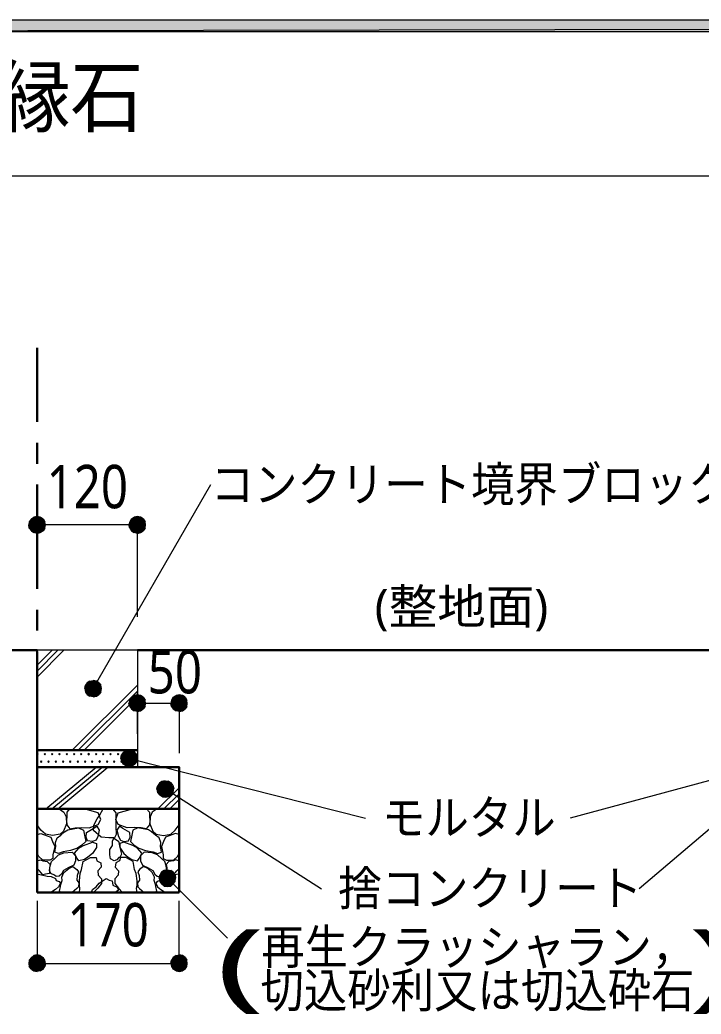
# Model space of a CAD drawing. Header units: millimetres. Extents: x 0 to 420, y 0 to 297.
# Drawn here: x 46.7 to 87.5, y 66.8 to 126.3 of the extents above; entities that cross this region are included whole.
import ezdxf
from ezdxf.enums import TextEntityAlignment as Align

# ---------------------------------------------------------------- set-up
doc = ezdxf.new("R2010")
doc.units = ezdxf.units.MM
doc.styles.add('kst32b', font='NotoSansJP-Variable.ttf')

msp = doc.modelspace()

# ---------------------------------------------------------------- hatches: boundary and pattern name
h = msp.add_hatch(color=7)
h.paths.add_polyline_path([(394.166, 125.645), (394.166, 126.344), (26.183, 125.645), (394.166, 125.645)])
h.paths.add_polyline_path([(394.166, 126.344), (26.183, 125.645), (26.183, 126.344), (394.166, 126.344)])
h = msp.add_hatch(color=7)
h.paths.add_polyline_path([(47.773, 96.605), (47.583, 96.562), (47.773, 96.097), (47.773, 96.605)])
h.paths.add_polyline_path([(47.583, 96.562), (47.773, 96.097), (47.435, 96.456), (47.583, 96.562)])
h.paths.add_polyline_path([(47.773, 96.097), (47.435, 96.456), (47.307, 96.287), (47.773, 96.097)])
for points in [[(47.964, 96.562), (47.773, 96.605), (47.773, 96.097), (47.964, 96.562)], [(53.975, 96.562), (53.785, 96.605), (53.785, 96.097), (53.975, 96.562)], [(50.673, 86.085), (50.779, 85.937), (51.139, 86.296), (50.673, 86.085)], [(53.975, 85.873), (53.785, 85.915), (53.785, 85.407), (53.975, 85.873)], [(56.473, 85.873), (56.282, 85.915), (56.282, 85.407), (56.473, 85.873)], [(47.794, 82.402), (47.773, 82.381), (47.752, 82.359), (47.773, 82.338), (47.794, 82.317), (47.816, 82.338), (47.837, 82.359), (47.816, 82.381), (47.794, 82.402)], [(48.239, 82.402), (48.218, 82.381), (48.196, 82.359), (48.218, 82.338), (48.239, 82.317), (48.26, 82.338), (48.281, 82.359), (48.26, 82.381), (48.239, 82.402)], [(48.683, 82.402), (48.662, 82.381), (48.641, 82.359), (48.662, 82.338), (48.683, 82.317), (48.705, 82.338), (48.726, 82.359), (48.705, 82.381), (48.683, 82.402)], [(49.107, 82.402), (49.086, 82.381), (49.064, 82.359), (49.086, 82.338), (49.107, 82.317), (49.128, 82.338), (49.149, 82.359), (49.128, 82.381), (49.107, 82.402)], [(49.551, 82.402), (49.53, 82.381), (49.509, 82.359), (49.53, 82.338), (49.551, 82.317), (49.572, 82.338), (49.594, 82.359), (49.572, 82.381), (49.551, 82.402)], [(49.996, 82.402), (49.975, 82.381), (49.953, 82.359), (49.975, 82.338), (49.996, 82.317), (50.017, 82.338), (50.038, 82.359), (50.017, 82.381), (49.996, 82.402)], [(50.419, 82.402), (50.398, 82.381), (50.377, 82.359), (50.398, 82.338), (50.419, 82.317), (50.44, 82.338), (50.461, 82.359), (50.44, 82.381), (50.419, 82.402)], [(50.864, 82.402), (50.842, 82.381), (50.821, 82.359), (50.842, 82.338), (50.864, 82.317), (50.885, 82.338), (50.906, 82.359), (50.885, 82.381), (50.864, 82.402)], [(51.308, 82.402), (51.287, 82.381), (51.266, 82.359), (51.287, 82.338), (51.308, 82.317), (51.329, 82.338), (51.35, 82.359), (51.329, 82.381), (51.308, 82.402)], [(51.731, 82.402), (51.71, 82.381), (51.689, 82.359), (51.71, 82.338), (51.731, 82.317), (51.753, 82.338), (51.774, 82.359), (51.753, 82.381), (51.731, 82.402)], [(52.176, 82.402), (52.155, 82.381), (52.134, 82.359), (52.155, 82.338), (52.176, 82.317), (52.197, 82.338), (52.218, 82.359), (52.197, 82.381), (52.176, 82.402)], [(52.62, 82.402), (52.599, 82.381), (52.578, 82.359), (52.599, 82.338), (52.62, 82.317), (52.641, 82.338), (52.663, 82.359), (52.641, 82.381), (52.62, 82.402)], [(53.107, 82.571), (52.938, 82.465), (53.298, 82.105), (53.107, 82.571)], [(53.044, 82.402), (53.023, 82.381), (53.001, 82.359), (53.023, 82.338), (53.044, 82.317), (53.065, 82.338), (53.086, 82.359), (53.065, 82.381), (53.044, 82.402)], [(53.488, 82.402), (53.467, 82.381), (53.446, 82.359), (53.467, 82.338), (53.488, 82.317), (53.509, 82.338), (53.53, 82.359), (53.509, 82.381), (53.488, 82.402)], [(48.027, 81.957), (48.006, 81.936), (47.985, 81.915), (48.006, 81.894), (48.027, 81.873), (48.048, 81.894), (48.07, 81.915), (48.048, 81.936), (48.027, 81.957)], [(48.45, 81.957), (48.429, 81.936), (48.408, 81.915), (48.429, 81.894), (48.45, 81.873), (48.472, 81.894), (48.493, 81.915), (48.472, 81.936), (48.45, 81.957)], [(48.895, 81.957), (48.874, 81.936), (48.853, 81.915), (48.874, 81.894), (48.895, 81.873), (48.916, 81.894), (48.937, 81.915), (48.916, 81.936), (48.895, 81.957)], [(49.339, 81.957), (49.318, 81.936), (49.297, 81.915), (49.318, 81.894), (49.339, 81.873), (49.361, 81.894), (49.382, 81.915), (49.361, 81.936), (49.339, 81.957)], [(49.763, 81.957), (49.742, 81.936), (49.721, 81.915), (49.742, 81.894), (49.763, 81.873), (49.784, 81.894), (49.805, 81.915), (49.784, 81.936), (49.763, 81.957)], [(50.207, 81.957), (50.186, 81.936), (50.165, 81.915), (50.186, 81.894), (50.207, 81.873), (50.229, 81.894), (50.25, 81.915), (50.229, 81.936), (50.207, 81.957)], [(50.652, 81.957), (50.631, 81.936), (50.61, 81.915), (50.631, 81.894), (50.652, 81.873), (50.673, 81.894), (50.694, 81.915), (50.673, 81.936), (50.652, 81.957)], [(51.075, 81.957), (51.054, 81.936), (51.033, 81.915), (51.054, 81.894), (51.075, 81.873), (51.096, 81.894), (51.118, 81.915), (51.096, 81.936), (51.075, 81.957)], [(51.52, 81.957), (51.498, 81.936), (51.477, 81.915), (51.498, 81.894), (51.52, 81.873), (51.541, 81.894), (51.562, 81.915), (51.541, 81.936), (51.52, 81.957)], [(51.964, 81.957), (51.943, 81.936), (51.922, 81.915), (51.943, 81.894), (51.964, 81.873), (51.985, 81.894), (52.007, 81.915), (51.985, 81.936), (51.964, 81.957)], [(52.387, 81.957), (52.366, 81.936), (52.345, 81.915), (52.366, 81.894), (52.387, 81.873), (52.409, 81.894), (52.43, 81.915), (52.409, 81.936), (52.387, 81.957)], [(52.832, 81.957), (52.811, 81.936), (52.79, 81.915), (52.811, 81.894), (52.832, 81.873), (52.853, 81.894), (52.874, 81.915), (52.853, 81.936), (52.832, 81.957)], [(53.277, 81.957), (53.255, 81.936), (53.234, 81.915), (53.255, 81.894), (53.277, 81.873), (53.298, 81.894), (53.319, 81.915), (53.298, 81.936), (53.277, 81.957)], [(53.7, 81.957), (53.679, 81.936), (53.657, 81.915), (53.679, 81.894), (53.7, 81.873), (53.721, 81.894), (53.742, 81.915), (53.721, 81.936), (53.7, 81.957)], [(55.245, 80.73), (55.097, 80.624), (55.457, 80.285), (55.245, 80.73)], [(55.393, 75.396), (55.224, 75.29), (55.584, 74.93), (55.393, 75.396)], [(47.307, 70.019), (47.286, 69.829), (47.773, 69.829), (47.307, 70.019)], [(56.748, 69.638), (56.769, 69.829), (56.282, 69.829), (56.748, 69.638)]]:
    msp.add_hatch(color=7).paths.add_polyline_path(points)
h = msp.add_hatch(color=7)
h.paths.add_polyline_path([(48.281, 96.097), (48.239, 96.287), (47.773, 96.097), (48.281, 96.097)])
h.paths.add_polyline_path([(48.239, 96.287), (47.773, 96.097), (48.133, 96.456), (48.239, 96.287)])
h.paths.add_polyline_path([(47.773, 96.097), (48.133, 96.456), (47.964, 96.562), (47.773, 96.097)])
h = msp.add_hatch(color=7)
h.paths.add_polyline_path([(53.785, 96.605), (53.594, 96.562), (53.785, 96.097), (53.785, 96.605)])
h.paths.add_polyline_path([(53.594, 96.562), (53.785, 96.097), (53.425, 96.456), (53.594, 96.562)])
h.paths.add_polyline_path([(53.785, 96.097), (53.425, 96.456), (53.319, 96.287), (53.785, 96.097)])
h = msp.add_hatch(color=7)
h.paths.add_polyline_path([(54.271, 96.097), (54.25, 96.287), (53.785, 96.097), (54.271, 96.097)])
h.paths.add_polyline_path([(54.25, 96.287), (53.785, 96.097), (54.123, 96.456), (54.25, 96.287)])
h.paths.add_polyline_path([(53.785, 96.097), (54.123, 96.456), (53.975, 96.562), (53.785, 96.097)])
h = msp.add_hatch(color=7)
h.paths.add_polyline_path([(47.307, 96.287), (47.286, 96.097), (47.773, 96.097), (47.307, 96.287)])
h.paths.add_polyline_path([(47.286, 96.097), (47.773, 96.097), (47.307, 95.906), (47.286, 96.097)])
h.paths.add_polyline_path([(47.773, 96.097), (47.307, 95.906), (47.435, 95.737), (47.773, 96.097)])
h = msp.add_hatch(color=7)
h.paths.add_polyline_path([(47.435, 95.737), (47.583, 95.631), (47.773, 96.097), (47.435, 95.737)])
h.paths.add_polyline_path([(47.583, 95.631), (47.773, 96.097), (47.773, 95.589), (47.583, 95.631)])
h.paths.add_polyline_path([(47.773, 96.097), (47.773, 95.589), (47.964, 95.631), (47.773, 96.097)])
h = msp.add_hatch(color=7)
h.paths.add_polyline_path([(47.964, 95.631), (48.133, 95.737), (47.773, 96.097), (47.964, 95.631)])
h.paths.add_polyline_path([(48.133, 95.737), (47.773, 96.097), (48.239, 95.906), (48.133, 95.737)])
h.paths.add_polyline_path([(47.773, 96.097), (48.239, 95.906), (48.281, 96.097), (47.773, 96.097)])
h = msp.add_hatch(color=7)
h.paths.add_polyline_path([(53.319, 96.287), (53.277, 96.097), (53.785, 96.097), (53.319, 96.287)])
h.paths.add_polyline_path([(53.277, 96.097), (53.785, 96.097), (53.319, 95.906), (53.277, 96.097)])
h.paths.add_polyline_path([(53.785, 96.097), (53.319, 95.906), (53.425, 95.737), (53.785, 96.097)])
h = msp.add_hatch(color=7)
h.paths.add_polyline_path([(53.425, 95.737), (53.594, 95.631), (53.785, 96.097), (53.425, 95.737)])
h.paths.add_polyline_path([(53.594, 95.631), (53.785, 96.097), (53.785, 95.589), (53.594, 95.631)])
h.paths.add_polyline_path([(53.785, 96.097), (53.785, 95.589), (53.975, 95.631), (53.785, 96.097)])
h = msp.add_hatch(color=7)
h.paths.add_polyline_path([(53.975, 95.631), (54.123, 95.737), (53.785, 96.097), (53.975, 95.631)])
h.paths.add_polyline_path([(54.123, 95.737), (53.785, 96.097), (54.25, 95.906), (54.123, 95.737)])
h.paths.add_polyline_path([(53.785, 96.097), (54.25, 95.906), (54.271, 96.097), (53.785, 96.097)])
h = msp.add_hatch(color=7)
h.paths.add_polyline_path([(50.779, 86.635), (50.673, 86.487), (51.139, 86.296), (50.779, 86.635)])
h.paths.add_polyline_path([(50.673, 86.487), (51.139, 86.296), (50.631, 86.296), (50.673, 86.487)])
h.paths.add_polyline_path([(51.139, 86.296), (50.631, 86.296), (50.673, 86.085), (51.139, 86.296)])
h = msp.add_hatch(color=7)
h.paths.add_polyline_path([(51.329, 86.741), (51.139, 86.783), (51.139, 86.296), (51.329, 86.741)])
h.paths.add_polyline_path([(51.139, 86.783), (51.139, 86.296), (50.927, 86.741), (51.139, 86.783)])
h.paths.add_polyline_path([(51.139, 86.296), (50.927, 86.741), (50.779, 86.635), (51.139, 86.296)])
h = msp.add_hatch(color=7)
h.paths.add_polyline_path([(51.625, 86.296), (51.583, 86.487), (51.139, 86.296), (51.625, 86.296)])
h.paths.add_polyline_path([(51.583, 86.487), (51.139, 86.296), (51.477, 86.635), (51.583, 86.487)])
h.paths.add_polyline_path([(51.139, 86.296), (51.477, 86.635), (51.329, 86.741), (51.139, 86.296)])
h = msp.add_hatch(color=7)
h.paths.add_polyline_path([(50.779, 85.937), (50.927, 85.831), (51.139, 86.296), (50.779, 85.937)])
h.paths.add_polyline_path([(50.927, 85.831), (51.139, 86.296), (51.139, 85.788), (50.927, 85.831)])
h.paths.add_polyline_path([(51.139, 86.296), (51.139, 85.788), (51.329, 85.831), (51.139, 86.296)])
h = msp.add_hatch(color=7)
h.paths.add_polyline_path([(51.329, 85.831), (51.477, 85.937), (51.139, 86.296), (51.329, 85.831)])
h.paths.add_polyline_path([(51.477, 85.937), (51.139, 86.296), (51.583, 86.085), (51.477, 85.937)])
h.paths.add_polyline_path([(51.139, 86.296), (51.583, 86.085), (51.625, 86.296), (51.139, 86.296)])
h = msp.add_hatch(color=7)
h.paths.add_polyline_path([(53.785, 85.915), (53.594, 85.873), (53.785, 85.407), (53.785, 85.915)])
h.paths.add_polyline_path([(53.594, 85.873), (53.785, 85.407), (53.425, 85.767), (53.594, 85.873)])
h.paths.add_polyline_path([(53.785, 85.407), (53.425, 85.767), (53.319, 85.598), (53.785, 85.407)])
h = msp.add_hatch(color=7)
h.paths.add_polyline_path([(54.271, 85.407), (54.25, 85.598), (53.785, 85.407), (54.271, 85.407)])
h.paths.add_polyline_path([(54.25, 85.598), (53.785, 85.407), (54.123, 85.767), (54.25, 85.598)])
h.paths.add_polyline_path([(53.785, 85.407), (54.123, 85.767), (53.975, 85.873), (53.785, 85.407)])
h = msp.add_hatch(color=7)
h.paths.add_polyline_path([(56.282, 85.915), (56.092, 85.873), (56.282, 85.407), (56.282, 85.915)])
h.paths.add_polyline_path([(56.092, 85.873), (56.282, 85.407), (55.922, 85.767), (56.092, 85.873)])
h.paths.add_polyline_path([(56.282, 85.407), (55.922, 85.767), (55.816, 85.598), (56.282, 85.407)])
h = msp.add_hatch(color=7)
h.paths.add_polyline_path([(56.769, 85.407), (56.748, 85.598), (56.282, 85.407), (56.769, 85.407)])
h.paths.add_polyline_path([(56.748, 85.598), (56.282, 85.407), (56.642, 85.767), (56.748, 85.598)])
h.paths.add_polyline_path([(56.282, 85.407), (56.642, 85.767), (56.473, 85.873), (56.282, 85.407)])
h = msp.add_hatch(color=7)
h.paths.add_polyline_path([(53.319, 85.598), (53.277, 85.407), (53.785, 85.407), (53.319, 85.598)])
h.paths.add_polyline_path([(53.277, 85.407), (53.785, 85.407), (53.319, 85.217), (53.277, 85.407)])
h.paths.add_polyline_path([(53.785, 85.407), (53.319, 85.217), (53.425, 85.069), (53.785, 85.407)])
h = msp.add_hatch(color=7)
h.paths.add_polyline_path([(53.425, 85.069), (53.594, 84.963), (53.785, 85.407), (53.425, 85.069)])
h.paths.add_polyline_path([(53.594, 84.963), (53.785, 85.407), (53.785, 84.921), (53.594, 84.963)])
h.paths.add_polyline_path([(53.785, 85.407), (53.785, 84.921), (53.975, 84.963), (53.785, 85.407)])
h = msp.add_hatch(color=7)
h.paths.add_polyline_path([(53.975, 84.963), (54.123, 85.069), (53.785, 85.407), (53.975, 84.963)])
h.paths.add_polyline_path([(54.123, 85.069), (53.785, 85.407), (54.25, 85.217), (54.123, 85.069)])
h.paths.add_polyline_path([(53.785, 85.407), (54.25, 85.217), (54.271, 85.407), (53.785, 85.407)])
h = msp.add_hatch(color=7)
h.paths.add_polyline_path([(55.816, 85.598), (55.774, 85.407), (56.282, 85.407), (55.816, 85.598)])
h.paths.add_polyline_path([(55.774, 85.407), (56.282, 85.407), (55.816, 85.217), (55.774, 85.407)])
h.paths.add_polyline_path([(56.282, 85.407), (55.816, 85.217), (55.922, 85.069), (56.282, 85.407)])
h = msp.add_hatch(color=7)
h.paths.add_polyline_path([(55.922, 85.069), (56.092, 84.963), (56.282, 85.407), (55.922, 85.069)])
h.paths.add_polyline_path([(56.092, 84.963), (56.282, 85.407), (56.282, 84.921), (56.092, 84.963)])
h.paths.add_polyline_path([(56.282, 85.407), (56.282, 84.921), (56.473, 84.963), (56.282, 85.407)])
h = msp.add_hatch(color=7)
h.paths.add_polyline_path([(56.473, 84.963), (56.642, 85.069), (56.282, 85.407), (56.473, 84.963)])
h.paths.add_polyline_path([(56.642, 85.069), (56.282, 85.407), (56.748, 85.217), (56.642, 85.069)])
h.paths.add_polyline_path([(56.282, 85.407), (56.748, 85.217), (56.769, 85.407), (56.282, 85.407)])
h = msp.add_hatch(color=7)
h.paths.add_polyline_path([(52.938, 82.465), (52.832, 82.317), (53.298, 82.105), (52.938, 82.465)])
h.paths.add_polyline_path([(52.832, 82.317), (53.298, 82.105), (52.79, 82.105), (52.832, 82.317)])
h.paths.add_polyline_path([(53.298, 82.105), (52.79, 82.105), (52.832, 81.915), (53.298, 82.105)])
h = msp.add_hatch(color=7)
h.paths.add_polyline_path([(53.636, 82.465), (53.488, 82.571), (53.298, 82.105), (53.636, 82.465)])
h.paths.add_polyline_path([(53.488, 82.571), (53.298, 82.105), (53.298, 82.613), (53.488, 82.571)])
h.paths.add_polyline_path([(53.298, 82.105), (53.298, 82.613), (53.107, 82.571), (53.298, 82.105)])
h = msp.add_hatch(color=7)
h.paths.add_polyline_path([(53.763, 81.915), (53.785, 82.105), (53.298, 82.105), (53.763, 81.915)])
h.paths.add_polyline_path([(53.785, 82.105), (53.298, 82.105), (53.763, 82.317), (53.785, 82.105)])
h.paths.add_polyline_path([(53.298, 82.105), (53.763, 82.317), (53.636, 82.465), (53.298, 82.105)])
h = msp.add_hatch(color=7)
h.paths.add_polyline_path([(52.832, 81.915), (52.938, 81.767), (53.298, 82.105), (52.832, 81.915)])
h.paths.add_polyline_path([(52.938, 81.767), (53.298, 82.105), (53.107, 81.661), (52.938, 81.767)])
h.paths.add_polyline_path([(53.298, 82.105), (53.107, 81.661), (53.298, 81.619), (53.298, 82.105)])
h = msp.add_hatch(color=7)
h.paths.add_polyline_path([(53.298, 81.619), (53.488, 81.661), (53.298, 82.105), (53.298, 81.619)])
h.paths.add_polyline_path([(53.488, 81.661), (53.298, 82.105), (53.636, 81.767), (53.488, 81.661)])
h.paths.add_polyline_path([(53.298, 82.105), (53.636, 81.767), (53.763, 81.915), (53.298, 82.105)])
h = msp.add_hatch(color=7)
h.paths.add_polyline_path([(55.097, 80.624), (54.991, 80.454), (55.457, 80.285), (55.097, 80.624)])
h.paths.add_polyline_path([(54.991, 80.454), (55.457, 80.285), (54.949, 80.264), (54.991, 80.454)])
h.paths.add_polyline_path([(55.457, 80.285), (54.949, 80.264), (54.991, 80.073), (55.457, 80.285)])
h = msp.add_hatch(color=7)
h.paths.add_polyline_path([(55.795, 80.645), (55.626, 80.751), (55.457, 80.285), (55.795, 80.645)])
h.paths.add_polyline_path([(55.626, 80.751), (55.457, 80.285), (55.436, 80.772), (55.626, 80.751)])
h.paths.add_polyline_path([(55.457, 80.285), (55.436, 80.772), (55.245, 80.73), (55.457, 80.285)])
h = msp.add_hatch(color=7)
h.paths.add_polyline_path([(55.922, 80.095), (55.965, 80.306), (55.457, 80.285), (55.922, 80.095)])
h.paths.add_polyline_path([(55.965, 80.306), (55.457, 80.285), (55.901, 80.497), (55.965, 80.306)])
h.paths.add_polyline_path([(55.457, 80.285), (55.901, 80.497), (55.795, 80.645), (55.457, 80.285)])
h = msp.add_hatch(color=7)
h.paths.add_polyline_path([(54.991, 80.073), (55.118, 79.904), (55.457, 80.285), (54.991, 80.073)])
h.paths.add_polyline_path([(55.118, 79.904), (55.457, 80.285), (55.287, 79.798), (55.118, 79.904)])
h.paths.add_polyline_path([(55.457, 80.285), (55.287, 79.798), (55.478, 79.777), (55.457, 80.285)])
h = msp.add_hatch(color=7)
h.paths.add_polyline_path([(55.478, 79.777), (55.668, 79.82), (55.457, 80.285), (55.478, 79.777)])
h.paths.add_polyline_path([(55.668, 79.82), (55.457, 80.285), (55.816, 79.946), (55.668, 79.82)])
h.paths.add_polyline_path([(55.457, 80.285), (55.816, 79.946), (55.922, 80.095), (55.457, 80.285)])
h = msp.add_hatch(color=7)
h.paths.add_polyline_path([(55.224, 75.29), (55.118, 75.121), (55.584, 74.93), (55.224, 75.29)])
h.paths.add_polyline_path([(55.118, 75.121), (55.584, 74.93), (55.076, 74.93), (55.118, 75.121)])
h.paths.add_polyline_path([(55.584, 74.93), (55.076, 74.93), (55.118, 74.739), (55.584, 74.93)])
h = msp.add_hatch(color=7)
h.paths.add_polyline_path([(55.922, 75.29), (55.774, 75.396), (55.584, 74.93), (55.922, 75.29)])
h.paths.add_polyline_path([(55.774, 75.396), (55.584, 74.93), (55.584, 75.438), (55.774, 75.396)])
h.paths.add_polyline_path([(55.584, 74.93), (55.584, 75.438), (55.393, 75.396), (55.584, 74.93)])
h = msp.add_hatch(color=7)
h.paths.add_polyline_path([(56.049, 74.739), (56.071, 74.93), (55.584, 74.93), (56.049, 74.739)])
h.paths.add_polyline_path([(56.071, 74.93), (55.584, 74.93), (56.049, 75.121), (56.071, 74.93)])
h.paths.add_polyline_path([(55.584, 74.93), (56.049, 75.121), (55.922, 75.29), (55.584, 74.93)])
h = msp.add_hatch(color=7)
h.paths.add_polyline_path([(55.118, 74.739), (55.224, 74.591), (55.584, 74.93), (55.118, 74.739)])
h.paths.add_polyline_path([(55.224, 74.591), (55.584, 74.93), (55.393, 74.464), (55.224, 74.591)])
h.paths.add_polyline_path([(55.584, 74.93), (55.393, 74.464), (55.584, 74.443), (55.584, 74.93)])
h = msp.add_hatch(color=7)
h.paths.add_polyline_path([(55.584, 74.443), (55.774, 74.464), (55.584, 74.93), (55.584, 74.443)])
h.paths.add_polyline_path([(55.774, 74.464), (55.584, 74.93), (55.922, 74.591), (55.774, 74.464)])
h.paths.add_polyline_path([(55.584, 74.93), (55.922, 74.591), (56.049, 74.739), (55.584, 74.93)])
h = msp.add_hatch(color=7)
h.paths.add_polyline_path([(47.773, 70.337), (47.583, 70.295), (47.773, 69.829), (47.773, 70.337)])
h.paths.add_polyline_path([(47.583, 70.295), (47.773, 69.829), (47.435, 70.189), (47.583, 70.295)])
h.paths.add_polyline_path([(47.773, 69.829), (47.435, 70.189), (47.307, 70.019), (47.773, 69.829)])
h = msp.add_hatch(color=7)
h.paths.add_polyline_path([(48.239, 70.019), (48.133, 70.189), (47.773, 69.829), (48.239, 70.019)])
h.paths.add_polyline_path([(48.133, 70.189), (47.773, 69.829), (47.964, 70.295), (48.133, 70.189)])
h.paths.add_polyline_path([(47.773, 69.829), (47.964, 70.295), (47.773, 70.337), (47.773, 69.829)])
h = msp.add_hatch(color=7)
h.paths.add_polyline_path([(56.473, 70.295), (56.282, 70.337), (56.282, 69.829), (56.473, 70.295)])
h.paths.add_polyline_path([(56.282, 70.337), (56.282, 69.829), (56.092, 70.295), (56.282, 70.337)])
h.paths.add_polyline_path([(56.282, 69.829), (56.092, 70.295), (55.922, 70.189), (56.282, 69.829)])
h = msp.add_hatch(color=7)
h.paths.add_polyline_path([(56.769, 69.829), (56.748, 70.019), (56.282, 69.829), (56.769, 69.829)])
h.paths.add_polyline_path([(56.748, 70.019), (56.282, 69.829), (56.642, 70.189), (56.748, 70.019)])
h.paths.add_polyline_path([(56.282, 69.829), (56.642, 70.189), (56.473, 70.295), (56.282, 69.829)])
h = msp.add_hatch(color=7)
h.paths.add_polyline_path([(47.286, 69.829), (47.307, 69.638), (47.773, 69.829), (47.286, 69.829)])
h.paths.add_polyline_path([(47.307, 69.638), (47.773, 69.829), (47.435, 69.49), (47.307, 69.638)])
h.paths.add_polyline_path([(47.773, 69.829), (47.435, 69.49), (47.583, 69.384), (47.773, 69.829)])
h = msp.add_hatch(color=7)
h.paths.add_polyline_path([(47.583, 69.384), (47.773, 69.342), (47.773, 69.829), (47.583, 69.384)])
h.paths.add_polyline_path([(47.773, 69.342), (47.773, 69.829), (47.964, 69.384), (47.773, 69.342)])
h.paths.add_polyline_path([(47.773, 69.829), (47.964, 69.384), (48.133, 69.49), (47.773, 69.829)])
h = msp.add_hatch(color=7)
h.paths.add_polyline_path([(48.133, 69.49), (48.239, 69.638), (47.773, 69.829), (48.133, 69.49)])
h.paths.add_polyline_path([(48.239, 69.638), (47.773, 69.829), (48.281, 69.829), (48.239, 69.638)])
h.paths.add_polyline_path([(47.773, 69.829), (48.281, 69.829), (48.239, 70.019), (47.773, 69.829)])
h = msp.add_hatch(color=7)
h.paths.add_polyline_path([(55.922, 70.189), (55.816, 70.019), (56.282, 69.829), (55.922, 70.189)])
h.paths.add_polyline_path([(55.816, 70.019), (56.282, 69.829), (55.774, 69.829), (55.816, 70.019)])
h.paths.add_polyline_path([(56.282, 69.829), (55.774, 69.829), (55.816, 69.638), (56.282, 69.829)])
h = msp.add_hatch(color=7)
h.paths.add_polyline_path([(55.816, 69.638), (55.922, 69.49), (56.282, 69.829), (55.816, 69.638)])
h.paths.add_polyline_path([(55.922, 69.49), (56.282, 69.829), (56.092, 69.384), (55.922, 69.49)])
h.paths.add_polyline_path([(56.282, 69.829), (56.092, 69.384), (56.282, 69.342), (56.282, 69.829)])
h = msp.add_hatch(color=7)
h.paths.add_polyline_path([(56.282, 69.342), (56.473, 69.384), (56.282, 69.829), (56.282, 69.342)])
h.paths.add_polyline_path([(56.473, 69.384), (56.282, 69.829), (56.642, 69.49), (56.473, 69.384)])
h.paths.add_polyline_path([(56.282, 69.829), (56.642, 69.49), (56.748, 69.638), (56.282, 69.829)])

# ---------------------------------------------------------------- linework, layer by layer
at = {"lineweight": 0}
for points in [[(394.166, 125.645), (394.166, 126.344), (26.183, 125.645)], [(394.166, 126.344), (26.183, 125.645), (26.183, 126.344)], [(47.583, 96.562), (47.773, 96.097), (47.435, 96.456)], [(47.773, 96.605), (47.583, 96.562), (47.773, 96.097)], [(47.964, 96.562), (47.773, 96.605), (47.773, 96.097)], [(47.773, 96.097), (48.133, 96.456), (47.964, 96.562)], [(53.594, 96.562), (53.785, 96.097), (53.425, 96.456)], [(53.785, 96.605), (53.594, 96.562), (53.785, 96.097)], [(53.975, 96.562), (53.785, 96.605), (53.785, 96.097)], [(53.785, 96.097), (54.123, 96.456), (53.975, 96.562)], [(47.307, 96.287), (47.286, 96.097), (47.773, 96.097)], [(47.286, 96.097), (47.773, 96.097), (47.307, 95.906)], [(47.773, 96.097), (47.435, 96.456), (47.307, 96.287)], [(47.773, 96.097), (47.307, 95.906), (47.435, 95.737)], [(47.435, 95.737), (47.583, 95.631), (47.773, 96.097)], [(47.583, 95.631), (47.773, 96.097), (47.773, 95.589)], [(48.239, 96.287), (47.773, 96.097), (48.133, 96.456)], [(48.281, 96.097), (48.239, 96.287), (47.773, 96.097)], [(47.773, 96.097), (47.773, 95.589), (47.964, 95.631)], [(47.964, 95.631), (48.133, 95.737), (47.773, 96.097)], [(48.133, 95.737), (47.773, 96.097), (48.239, 95.906)], [(47.773, 96.097), (48.239, 95.906), (48.281, 96.097)], [(53.319, 96.287), (53.277, 96.097), (53.785, 96.097)], [(53.277, 96.097), (53.785, 96.097), (53.319, 95.906)], [(53.785, 96.097), (53.425, 96.456), (53.319, 96.287)], [(53.785, 96.097), (53.319, 95.906), (53.425, 95.737)], [(53.425, 95.737), (53.594, 95.631), (53.785, 96.097)], [(53.594, 95.631), (53.785, 96.097), (53.785, 95.589)], [(54.25, 96.287), (53.785, 96.097), (54.123, 96.456)], [(54.271, 96.097), (54.25, 96.287), (53.785, 96.097)], [(53.785, 96.097), (53.785, 95.589), (53.975, 95.631)], [(53.975, 95.631), (54.123, 95.737), (53.785, 96.097)], [(54.123, 95.737), (53.785, 96.097), (54.25, 95.906)], [(53.785, 96.097), (54.25, 95.906), (54.271, 96.097)], [(50.673, 86.487), (51.139, 86.296), (50.631, 86.296)], [(50.779, 86.635), (50.673, 86.487), (51.139, 86.296)], [(51.139, 86.296), (50.927, 86.741), (50.779, 86.635)], [(51.139, 86.783), (51.139, 86.296), (50.927, 86.741)], [(51.329, 86.741), (51.139, 86.783), (51.139, 86.296)], [(51.139, 86.296), (51.477, 86.635), (51.329, 86.741)], [(51.583, 86.487), (51.139, 86.296), (51.477, 86.635)], [(51.625, 86.296), (51.583, 86.487), (51.139, 86.296)], [(51.139, 86.296), (50.631, 86.296), (50.673, 86.085)], [(50.673, 86.085), (50.779, 85.937), (51.139, 86.296)], [(50.779, 85.937), (50.927, 85.831), (51.139, 86.296)], [(50.927, 85.831), (51.139, 86.296), (51.139, 85.788)], [(51.139, 86.296), (51.139, 85.788), (51.329, 85.831)], [(51.329, 85.831), (51.477, 85.937), (51.139, 86.296)], [(51.477, 85.937), (51.139, 86.296), (51.583, 86.085)], [(51.139, 86.296), (51.583, 86.085), (51.625, 86.296)], [(53.785, 85.407), (53.425, 85.767), (53.319, 85.598)], [(53.594, 85.873), (53.785, 85.407), (53.425, 85.767)], [(53.785, 85.915), (53.594, 85.873), (53.785, 85.407)], [(53.975, 85.873), (53.785, 85.915), (53.785, 85.407)], [(53.785, 85.407), (54.123, 85.767), (53.975, 85.873)], [(54.25, 85.598), (53.785, 85.407), (54.123, 85.767)], [(56.282, 85.407), (55.922, 85.767), (55.816, 85.598)], [(56.092, 85.873), (56.282, 85.407), (55.922, 85.767)], [(56.282, 85.915), (56.092, 85.873), (56.282, 85.407)], [(56.473, 85.873), (56.282, 85.915), (56.282, 85.407)], [(56.282, 85.407), (56.642, 85.767), (56.473, 85.873)], [(56.748, 85.598), (56.282, 85.407), (56.642, 85.767)], [(53.319, 85.598), (53.277, 85.407), (53.785, 85.407)], [(53.277, 85.407), (53.785, 85.407), (53.319, 85.217)], [(53.785, 85.407), (53.319, 85.217), (53.425, 85.069)], [(53.425, 85.069), (53.594, 84.963), (53.785, 85.407)], [(53.594, 84.963), (53.785, 85.407), (53.785, 84.921)], [(54.271, 85.407), (54.25, 85.598), (53.785, 85.407)], [(53.785, 85.407), (53.785, 84.921), (53.975, 84.963)], [(53.975, 84.963), (54.123, 85.069), (53.785, 85.407)], [(54.123, 85.069), (53.785, 85.407), (54.25, 85.217)], [(53.785, 85.407), (54.25, 85.217), (54.271, 85.407)], [(55.816, 85.598), (55.774, 85.407), (56.282, 85.407)], [(55.774, 85.407), (56.282, 85.407), (55.816, 85.217)], [(56.282, 85.407), (55.816, 85.217), (55.922, 85.069)], [(55.922, 85.069), (56.092, 84.963), (56.282, 85.407)], [(56.092, 84.963), (56.282, 85.407), (56.282, 84.921)], [(56.769, 85.407), (56.748, 85.598), (56.282, 85.407)], [(56.282, 85.407), (56.282, 84.921), (56.473, 84.963)], [(56.473, 84.963), (56.642, 85.069), (56.282, 85.407)], [(56.642, 85.069), (56.282, 85.407), (56.748, 85.217)], [(56.282, 85.407), (56.748, 85.217), (56.769, 85.407)], [(47.794, 82.402), (47.773, 82.381), (47.752, 82.359), (47.773, 82.338), (47.794, 82.317), (47.816, 82.338), (47.837, 82.359), (47.816, 82.381)], [(48.239, 82.402), (48.218, 82.381), (48.196, 82.359), (48.218, 82.338), (48.239, 82.317), (48.26, 82.338), (48.281, 82.359), (48.26, 82.381)], [(48.683, 82.402), (48.662, 82.381), (48.641, 82.359), (48.662, 82.338), (48.683, 82.317), (48.705, 82.338), (48.726, 82.359), (48.705, 82.381)], [(49.107, 82.402), (49.086, 82.381), (49.064, 82.359), (49.086, 82.338), (49.107, 82.317), (49.128, 82.338), (49.149, 82.359), (49.128, 82.381)], [(49.551, 82.402), (49.53, 82.381), (49.509, 82.359), (49.53, 82.338), (49.551, 82.317), (49.572, 82.338), (49.594, 82.359), (49.572, 82.381)], [(49.996, 82.402), (49.975, 82.381), (49.953, 82.359), (49.975, 82.338), (49.996, 82.317), (50.017, 82.338), (50.038, 82.359), (50.017, 82.381)], [(50.419, 82.402), (50.398, 82.381), (50.377, 82.359), (50.398, 82.338), (50.419, 82.317), (50.44, 82.338), (50.461, 82.359), (50.44, 82.381)], [(50.864, 82.402), (50.842, 82.381), (50.821, 82.359), (50.842, 82.338), (50.864, 82.317), (50.885, 82.338), (50.906, 82.359), (50.885, 82.381)], [(51.308, 82.402), (51.287, 82.381), (51.266, 82.359), (51.287, 82.338), (51.308, 82.317), (51.329, 82.338), (51.35, 82.359), (51.329, 82.381)], [(51.731, 82.402), (51.71, 82.381), (51.689, 82.359), (51.71, 82.338), (51.731, 82.317), (51.753, 82.338), (51.774, 82.359), (51.753, 82.381)], [(52.176, 82.402), (52.155, 82.381), (52.134, 82.359), (52.155, 82.338), (52.176, 82.317), (52.197, 82.338), (52.218, 82.359), (52.197, 82.381)], [(52.62, 82.402), (52.599, 82.381), (52.578, 82.359), (52.599, 82.338), (52.62, 82.317), (52.641, 82.338), (52.663, 82.359), (52.641, 82.381)], [(52.832, 82.317), (53.298, 82.105), (52.79, 82.105)], [(52.938, 82.465), (52.832, 82.317), (53.298, 82.105)], [(53.107, 82.571), (52.938, 82.465), (53.298, 82.105)], [(53.044, 82.402), (53.023, 82.381), (53.001, 82.359), (53.023, 82.338), (53.044, 82.317), (53.065, 82.338), (53.086, 82.359), (53.065, 82.381)], [(53.298, 82.105), (53.298, 82.613), (53.107, 82.571)], [(53.488, 82.571), (53.298, 82.105), (53.298, 82.613)], [(53.636, 82.465), (53.488, 82.571), (53.298, 82.105)], [(53.298, 82.105), (53.763, 82.317), (53.636, 82.465)], [(53.785, 82.105), (53.298, 82.105), (53.763, 82.317)], [(53.488, 82.402), (53.467, 82.381), (53.446, 82.359), (53.467, 82.338), (53.488, 82.317), (53.509, 82.338), (53.53, 82.359), (53.509, 82.381)], [(48.027, 81.957), (48.006, 81.936), (47.985, 81.915), (48.006, 81.894), (48.027, 81.873), (48.048, 81.894), (48.07, 81.915), (48.048, 81.936)], [(48.45, 81.957), (48.429, 81.936), (48.408, 81.915), (48.429, 81.894), (48.45, 81.873), (48.472, 81.894), (48.493, 81.915), (48.472, 81.936)], [(48.895, 81.957), (48.874, 81.936), (48.853, 81.915), (48.874, 81.894), (48.895, 81.873), (48.916, 81.894), (48.937, 81.915), (48.916, 81.936)], [(49.339, 81.957), (49.318, 81.936), (49.297, 81.915), (49.318, 81.894), (49.339, 81.873), (49.361, 81.894), (49.382, 81.915), (49.361, 81.936)], [(49.763, 81.957), (49.742, 81.936), (49.721, 81.915), (49.742, 81.894), (49.763, 81.873), (49.784, 81.894), (49.805, 81.915), (49.784, 81.936)], [(50.207, 81.957), (50.186, 81.936), (50.165, 81.915), (50.186, 81.894), (50.207, 81.873), (50.229, 81.894), (50.25, 81.915), (50.229, 81.936)], [(50.652, 81.957), (50.631, 81.936), (50.61, 81.915), (50.631, 81.894), (50.652, 81.873), (50.673, 81.894), (50.694, 81.915), (50.673, 81.936)], [(51.075, 81.957), (51.054, 81.936), (51.033, 81.915), (51.054, 81.894), (51.075, 81.873), (51.096, 81.894), (51.118, 81.915), (51.096, 81.936)], [(51.52, 81.957), (51.498, 81.936), (51.477, 81.915), (51.498, 81.894), (51.52, 81.873), (51.541, 81.894), (51.562, 81.915), (51.541, 81.936)], [(51.964, 81.957), (51.943, 81.936), (51.922, 81.915), (51.943, 81.894), (51.964, 81.873), (51.985, 81.894), (52.007, 81.915), (51.985, 81.936)], [(52.387, 81.957), (52.366, 81.936), (52.345, 81.915), (52.366, 81.894), (52.387, 81.873), (52.409, 81.894), (52.43, 81.915), (52.409, 81.936)], [(53.298, 82.105), (52.79, 82.105), (52.832, 81.915)], [(52.832, 81.957), (52.811, 81.936), (52.79, 81.915), (52.811, 81.894), (52.832, 81.873), (52.853, 81.894), (52.874, 81.915), (52.853, 81.936)], [(52.832, 81.915), (52.938, 81.767), (53.298, 82.105)], [(52.938, 81.767), (53.298, 82.105), (53.107, 81.661)], [(53.298, 82.105), (53.107, 81.661), (53.298, 81.619)], [(53.277, 81.957), (53.255, 81.936), (53.234, 81.915), (53.255, 81.894), (53.277, 81.873), (53.298, 81.894), (53.319, 81.915), (53.298, 81.936)], [(53.298, 81.619), (53.488, 81.661), (53.298, 82.105)], [(53.488, 81.661), (53.298, 82.105), (53.636, 81.767)], [(53.298, 82.105), (53.636, 81.767), (53.763, 81.915)], [(53.763, 81.915), (53.785, 82.105), (53.298, 82.105)], [(53.7, 81.957), (53.679, 81.936), (53.657, 81.915), (53.679, 81.894), (53.7, 81.873), (53.721, 81.894), (53.742, 81.915), (53.721, 81.936)], [(54.991, 80.454), (55.457, 80.285), (54.949, 80.264)], [(55.097, 80.624), (54.991, 80.454), (55.457, 80.285)], [(55.245, 80.73), (55.097, 80.624), (55.457, 80.285)], [(55.457, 80.285), (55.436, 80.772), (55.245, 80.73)], [(55.626, 80.751), (55.457, 80.285), (55.436, 80.772)], [(55.795, 80.645), (55.626, 80.751), (55.457, 80.285)], [(55.457, 80.285), (55.901, 80.497), (55.795, 80.645)], [(55.965, 80.306), (55.457, 80.285), (55.901, 80.497)], [(55.457, 80.285), (54.949, 80.264), (54.991, 80.073)], [(54.991, 80.073), (55.118, 79.904), (55.457, 80.285)], [(55.118, 79.904), (55.457, 80.285), (55.287, 79.798)], [(55.457, 80.285), (55.287, 79.798), (55.478, 79.777)], [(55.922, 80.095), (55.965, 80.306), (55.457, 80.285)], [(55.478, 79.777), (55.668, 79.82), (55.457, 80.285)], [(55.668, 79.82), (55.457, 80.285), (55.816, 79.946)], [(55.457, 80.285), (55.816, 79.946), (55.922, 80.095)], [(55.118, 75.121), (55.584, 74.93), (55.076, 74.93)], [(55.224, 75.29), (55.118, 75.121), (55.584, 74.93)], [(55.393, 75.396), (55.224, 75.29), (55.584, 74.93)], [(55.584, 74.93), (55.584, 75.438), (55.393, 75.396)], [(55.774, 75.396), (55.584, 74.93), (55.584, 75.438)], [(55.922, 75.29), (55.774, 75.396), (55.584, 74.93)], [(55.584, 74.93), (56.049, 75.121), (55.922, 75.29)], [(56.071, 74.93), (55.584, 74.93), (56.049, 75.121)], [(55.584, 74.93), (55.076, 74.93), (55.118, 74.739)], [(55.118, 74.739), (55.224, 74.591), (55.584, 74.93)], [(55.224, 74.591), (55.584, 74.93), (55.393, 74.464)], [(55.584, 74.93), (55.393, 74.464), (55.584, 74.443)], [(55.584, 74.443), (55.774, 74.464), (55.584, 74.93)], [(55.774, 74.464), (55.584, 74.93), (55.922, 74.591)], [(55.584, 74.93), (55.922, 74.591), (56.049, 74.739)], [(56.049, 74.739), (56.071, 74.93), (55.584, 74.93)], [(47.583, 70.295), (47.773, 69.829), (47.435, 70.189)], [(47.773, 70.337), (47.583, 70.295), (47.773, 69.829)], [(47.773, 69.829), (47.964, 70.295), (47.773, 70.337)], [(48.133, 70.189), (47.773, 69.829), (47.964, 70.295)], [(56.282, 69.829), (56.092, 70.295), (55.922, 70.189)], [(56.282, 70.337), (56.282, 69.829), (56.092, 70.295)], [(56.473, 70.295), (56.282, 70.337), (56.282, 69.829)], [(56.282, 69.829), (56.642, 70.189), (56.473, 70.295)], [(47.307, 70.019), (47.286, 69.829), (47.773, 69.829)], [(47.286, 69.829), (47.307, 69.638), (47.773, 69.829)], [(47.773, 69.829), (47.435, 70.189), (47.307, 70.019)], [(47.307, 69.638), (47.773, 69.829), (47.435, 69.49)], [(47.773, 69.829), (47.435, 69.49), (47.583, 69.384)], [(47.583, 69.384), (47.773, 69.342), (47.773, 69.829)], [(48.239, 70.019), (48.133, 70.189), (47.773, 69.829)], [(47.773, 69.829), (48.281, 69.829), (48.239, 70.019)], [(47.773, 69.342), (47.773, 69.829), (47.964, 69.384)], [(47.773, 69.829), (47.964, 69.384), (48.133, 69.49)], [(48.133, 69.49), (48.239, 69.638), (47.773, 69.829)], [(48.239, 69.638), (47.773, 69.829), (48.281, 69.829)], [(55.816, 70.019), (56.282, 69.829), (55.774, 69.829)], [(56.282, 69.829), (55.774, 69.829), (55.816, 69.638)], [(55.922, 70.189), (55.816, 70.019), (56.282, 69.829)], [(55.816, 69.638), (55.922, 69.49), (56.282, 69.829)], [(55.922, 69.49), (56.282, 69.829), (56.092, 69.384)], [(56.282, 69.829), (56.092, 69.384), (56.282, 69.342)], [(56.748, 70.019), (56.282, 69.829), (56.642, 70.189)], [(56.769, 69.829), (56.748, 70.019), (56.282, 69.829)], [(56.282, 69.342), (56.473, 69.384), (56.282, 69.829)], [(56.473, 69.384), (56.282, 69.829), (56.642, 69.49)], [(56.282, 69.829), (56.642, 69.49), (56.748, 69.638)], [(56.748, 69.638), (56.769, 69.829), (56.282, 69.829)]]:
    msp.add_lwpolyline(points, close=True, dxfattribs=at)
at = {"lineweight": 13}
for points in [[(394.166, 116.988), (26.183, 116.988)], [(51.139, 86.296), (58.187, 98.51)], [(53.785, 96.097), (47.773, 96.097)], [(53.785, 90.593), (53.785, 96.097)], [(49.382, 88.582), (47.773, 86.974)], [(47.773, 87.334), (49.022, 88.582)], [(48.683, 88.582), (47.773, 87.694)], [(47.773, 88.582), (47.773, 82.592)], [(53.785, 88.582), (47.773, 88.582)], [(53.785, 88.582), (53.785, 81.576)], [(53.785, 86.487), (49.869, 82.592)], [(47.773, 83.587), (47.773, 86.085)], [(50.229, 82.592), (53.785, 86.127)], [(53.785, 85.788), (50.588, 82.592)], [(53.785, 83.587), (53.785, 86.085)], [(56.282, 85.407), (53.785, 85.407)], [(56.282, 85.407), (56.282, 82.423)], [(53.298, 82.105), (67.437, 78.528)], [(93.006, 82.127), (79.693, 78.528)], [(48.302, 79.079), (51.308, 81.576)], [(48.662, 79.079), (51.668, 81.576)], [(49.022, 79.079), (52.007, 81.576)], [(91.461, 80.793), (83.82, 74.295)], [(55.012, 79.079), (56.282, 80.349)], [(55.372, 79.079), (56.282, 79.989)], [(55.457, 80.285), (64.812, 74.295)], [(55.732, 79.079), (56.282, 79.65)], [(49.086, 79.079), (49.382, 78.888), (49.509, 78.613), (49.53, 78.19), (49.361, 77.745), (49.149, 77.576), (48.705, 77.491), (48.281, 77.576), (48.006, 77.809), (47.773, 78.126)], [(49.721, 79.079), (49.551, 78.888), (49.551, 78.634), (49.53, 78.401), (49.551, 78.126), (49.742, 77.893), (50.059, 77.957), (50.44, 77.978), (50.885, 77.957), (51.435, 78.147), (51.583, 78.444), (51.435, 78.846), (51.075, 78.952), (50.588, 79.079)], [(52.282, 79.079), (52.493, 78.846), (52.493, 78.677), (52.493, 78.38), (52.493, 78.041), (52.514, 77.555), (52.409, 77.343), (52.07, 77.343), (51.604, 77.385), (51.16, 77.787), (51.181, 78.105), (51.371, 78.486), (51.52, 78.698), (51.731, 79.079)], [(54.335, 79.079), (54.504, 78.888), (54.504, 78.634), (54.525, 78.401), (54.504, 78.126), (54.314, 77.893), (53.996, 77.957), (53.615, 77.978), (53.171, 77.957), (52.62, 78.147), (52.493, 78.444), (52.62, 78.846), (52.98, 78.952), (53.488, 79.079)], [(54.97, 79.079), (54.673, 78.888), (54.546, 78.613), (54.525, 78.19), (54.695, 77.745), (54.906, 77.576), (55.351, 77.491), (55.774, 77.576), (56.049, 77.809), (56.282, 78.126)], [(47.773, 77.555), (48.006, 77.618), (48.154, 77.555), (48.599, 77.385), (48.705, 77.131), (48.832, 76.835), (48.726, 76.327), (48.726, 76.115), (48.535, 76.009), (48.112, 76.009), (47.879, 76.242), (47.773, 76.433)], [(56.282, 77.555), (56.049, 77.618), (55.901, 77.555), (55.457, 77.385), (55.351, 77.131), (55.224, 76.835), (55.33, 76.327), (55.33, 76.115), (55.52, 76.009), (55.944, 76.009), (56.176, 76.242), (56.282, 76.433)], [(47.773, 75.967), (47.985, 76.031), (48.112, 75.967), (48.387, 75.925), (48.556, 75.755), (48.514, 75.544), (48.514, 75.205), (48.281, 75.184), (48.112, 75.142), (47.921, 75.374), (47.773, 75.523)], [(50.313, 74.083), (50.334, 74.316), (50.313, 74.507), (50.313, 74.782), (50.355, 75.205), (50.44, 75.459), (50.525, 75.925), (50.969, 76.179), (51.308, 76.179), (51.35, 75.967), (51.583, 75.861), (51.604, 75.586), (51.414, 75.374), (51.435, 75.121), (51.625, 74.888), (51.625, 74.612), (51.414, 74.337), (51.16, 74.083)], [(53.763, 74.083), (53.721, 74.316), (53.763, 74.507), (53.763, 74.782), (53.7, 75.205), (53.615, 75.459), (53.53, 75.925), (53.086, 76.179), (52.769, 76.179), (52.705, 75.967), (52.493, 75.861), (52.451, 75.586), (52.641, 75.374), (52.62, 75.121), (52.43, 74.888), (52.43, 74.612), (52.641, 74.337), (52.896, 74.083)], [(56.282, 75.967), (56.071, 76.031), (55.944, 75.967), (55.668, 75.925), (55.499, 75.755), (55.541, 75.544), (55.541, 75.205), (55.774, 75.184), (55.944, 75.142), (56.134, 75.374), (56.282, 75.523)], [(47.773, 75.142), (47.837, 75.184), (48.048, 75.142), (48.387, 75.057), (48.62, 75.036), (48.874, 74.909), (48.916, 74.803), (49.086, 74.739), (49.17, 74.634), (49.064, 74.422), (48.874, 74.253), (48.599, 74.083)], [(49.17, 74.083), (49.107, 74.168), (49.149, 74.337), (49.191, 74.549), (49.276, 74.803), (49.255, 74.994), (49.382, 75.269), (49.678, 75.523), (49.911, 75.629), (50.144, 75.459), (50.25, 75.311), (50.165, 75.099), (50.144, 74.824), (50.271, 74.655), (50.25, 74.422), (50.144, 74.316), (49.869, 74.083)], [(54.885, 74.083), (54.949, 74.168), (54.906, 74.337), (54.864, 74.549), (54.779, 74.803), (54.8, 74.994), (54.673, 75.269), (54.398, 75.523), (54.144, 75.629), (53.912, 75.459), (53.806, 75.311), (53.89, 75.099), (53.912, 74.824), (53.785, 74.655), (53.806, 74.422), (53.912, 74.316), (54.187, 74.083)], [(56.282, 75.142), (56.219, 75.184), (56.028, 75.142), (55.668, 75.057), (55.436, 75.036), (55.182, 74.909), (55.139, 74.803), (54.97, 74.739), (54.885, 74.634), (54.991, 74.422), (55.182, 74.253), (55.457, 74.083)], [(51.033, 74.083), (51.096, 74.253), (51.308, 74.422), (51.498, 74.634), (51.901, 74.909), (52.091, 74.824), (52.261, 74.782), (52.303, 74.507), (52.578, 74.401), (52.641, 74.21), (52.451, 74.083)], [(55.584, 74.93), (59.182, 71.332)], [(47.773, 73.575), (47.773, 69.829), (56.282, 69.829), (56.282, 73.575)]]:
    msp.add_lwpolyline(points, dxfattribs=at)
at = {"lineweight": 30}
for points in [[(47.773, 106.701), (47.773, 102.277)], [(47.773, 101.007), (47.773, 99.759)], [(47.773, 98.51), (47.773, 92.266)], [(47.773, 91.017), (47.773, 89.768)], [(47.773, 88.582), (32.004, 88.582)], [(47.773, 88.519), (47.773, 82.275)], [(92.604, 88.582), (53.785, 88.582)], [(53.785, 82.592), (47.773, 82.592)], [(47.773, 82.592), (47.773, 81.576), (47.773, 74.083)], [(56.282, 74.083), (56.282, 81.576), (47.773, 81.576)], [(47.773, 81.026), (47.773, 79.777)], [(56.282, 79.079), (47.773, 79.079)], [(47.773, 78.528), (47.773, 74.083)], [(47.773, 74.083), (56.282, 74.083)]]:
    msp.add_lwpolyline(points, dxfattribs=at)
at = {"lineweight": 13}
for points in [[(51.096, 77.131), (50.8, 77.174), (50.715, 77.385), (50.737, 77.661), (51.139, 77.914), (51.35, 78.041), (51.498, 77.809), (51.414, 77.428), (51.308, 77.216)], [(52.959, 77.131), (53.255, 77.174), (53.34, 77.385), (53.319, 77.661), (52.917, 77.914), (52.705, 78.041), (52.557, 77.809), (52.641, 77.428), (52.769, 77.216)], [(49.339, 76.518), (49.064, 76.412), (48.832, 76.496), (48.874, 76.729), (48.895, 76.835), (48.874, 77.068), (48.98, 77.343), (49.191, 77.512), (49.424, 77.703), (49.615, 77.83), (50.25, 77.957), (50.546, 77.809), (50.61, 77.512), (50.694, 77.131), (50.461, 76.92), (50.186, 76.729), (49.784, 76.602)], [(54.716, 76.518), (54.991, 76.412), (55.224, 76.496), (55.182, 76.729), (55.16, 76.835), (55.182, 77.068), (55.076, 77.343), (54.864, 77.512), (54.631, 77.703), (54.441, 77.83), (53.806, 77.957), (53.509, 77.809), (53.446, 77.512), (53.361, 77.131), (53.594, 76.92), (53.869, 76.729), (54.271, 76.602)], [(50.61, 76.052), (50.271, 75.967), (50.165, 76.115), (50.017, 76.433), (50.271, 76.729), (50.546, 76.898), (51.096, 77.089), (51.329, 77.004), (51.329, 76.771), (51.096, 76.412), (50.821, 76.2)], [(52.663, 76.179), (52.557, 76.031), (52.387, 75.967), (52.176, 76.094), (52.134, 76.327), (52.134, 76.645), (52.282, 76.898), (52.282, 77.153), (52.366, 77.322), (52.641, 77.153), (52.747, 76.687), (52.832, 76.369), (52.726, 76.179)], [(53.446, 76.052), (53.785, 75.967), (53.89, 76.115), (54.039, 76.433), (53.785, 76.729), (53.509, 76.898), (52.959, 77.089), (52.726, 77.004), (52.726, 76.771), (52.959, 76.412), (53.234, 76.2)], [(49.234, 75.184), (49.086, 75.057), (48.916, 75.036), (48.81, 75.121), (48.599, 75.205), (48.514, 75.396), (48.556, 75.671), (48.641, 75.925), (48.832, 76.115), (49.064, 76.327), (49.382, 76.454), (49.869, 76.496), (50.08, 76.263), (50.08, 75.967), (49.975, 75.713), (49.636, 75.544), (49.361, 75.396)], [(54.822, 75.184), (54.97, 75.057), (55.139, 75.036), (55.245, 75.121), (55.457, 75.205), (55.541, 75.396), (55.499, 75.671), (55.414, 75.925), (55.224, 76.115), (54.991, 76.327), (54.673, 76.454), (54.187, 76.496), (53.975, 76.263), (53.975, 75.967), (54.081, 75.713), (54.42, 75.544), (54.695, 75.396)]]:
    msp.add_lwpolyline(points, close=True, dxfattribs=at)

# ---------------------------------------------------------------- texts
at = {"style": 'kst32b'}
for s, height, p, p2 in [('縁石', 3.4908, (45.403, 119.994), (54.13, 119.994)), ('120', 2.5989, (48.345, 97.091), (53.218, 97.091)), ('コンクリート境界ブロック', 2.07913, (58.166, 97.494), (89.353, 97.494)), ('(整地面)', 2.0791, (67.987, 90.17), (78.383, 90.17)), ('50', 2.5989, (54.398, 86), (57.647, 86)), ('モルタル', 2.0791, (68.432, 77.534), (78.827, 77.534)), ('捨コンクリート', 2.0791, (65.807, 73.3), (84, 73.3)), ('170', 2.5989, (49.594, 70.845), (54.466, 70.845)), ('再生クラッシャラン，', 2.0791, (61.193, 69.787), (87.182, 69.787)), ('(          )', 4.15825, (58.484, 67.712), (89.67, 67.712)), ('切込砂利又は切込砕石', 2.0791, (61.151, 67.183), (87.14, 67.183))]:
    msp.add_text(s, height=height, dxfattribs=at).set_placement(p, p2, align=Align.FIT)

doc.saveas('drawing.dxf')
